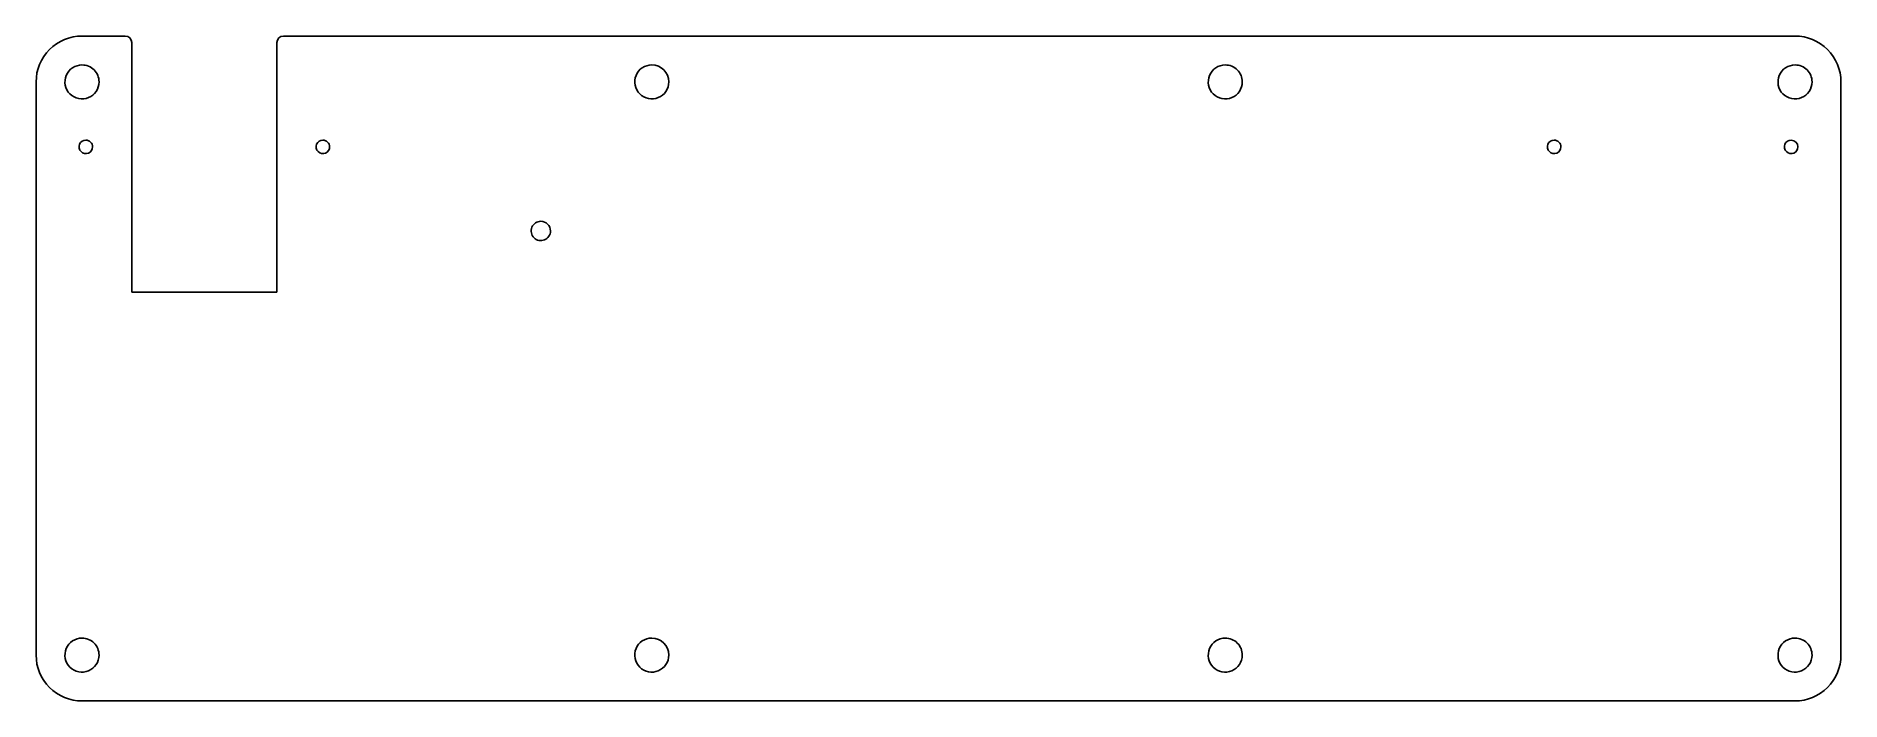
# Model space of a CAD drawing. Extents: x 0 to 281, y -103 to 1.
import ezdxf

# ---------------------------------------------------------------- set-up
doc = ezdxf.new("R2010")
doc.units = 0
doc.layers.get('0').update_dxf_attribs({"linetype": 'CONTINUOUS'})

msp = doc.modelspace()

# ---------------------------------------------------------------- linework, layer by layer
at = {"color": 7}
for points in [[(13.9065, 0.972007), (7.16788, 0.969467)], [(38.52672, 0.972007), (273.86788, 0.969467)], [(14.90726, -0.028753), (14.90726, -38.916153)], [(37.5285, -38.916153), (37.52596, -0.028753)], [(0.02286, -95.469253), (0.02286, -6.173013)], [(281.01036, -95.469253), (281.01036, -6.173013)], [(14.90726, -38.916153), (37.5285, -38.916153)], [(273.86788, -102.614273), (7.16788, -102.614273)]]:
    msp.add_lwpolyline(points, dxfattribs=at)
for points in [[(7.168769, -3.524606)], [(95.870268, -3.524606)], [(185.16727, -3.524606)], [(273.86788, -3.524606)], [(7.764069, -15.244938)], [(44.67352, -15.244938)], [(236.364272, -15.24494)], [(273.27352, -15.244938)], [(78.60665, -27.891915)], [(7.168769, -92.821531)], [(95.870268, -92.821531)], [(185.16727, -92.821531)], [(273.86788, -92.821531)]]:
    msp.add_lwpolyline(points, close=True, dxfattribs=at)
for points in [[(7.168769, 0.969145), (5.274124, 0.96915), (3.457078, 0.216508), (2.11736, -1.123207)], [(14.907717, -0.030135), (14.907717, 0.52215), (14.460003, 0.969865), (13.907719, 0.969866)], [(38.527736, 0.969866), (37.975452, 0.969865), (37.527738, 0.52215), (37.527738, -0.030135)], [(278.920098, -1.122765), (277.58011, 0.216987), (275.762742, 0.969482), (273.86788, 0.969145)], [(2.11736, -1.123207), (0.777643, -2.462923), (0.024999, -4.279968), (0.025001, -6.174613)], [(281.0129, -6.174613), (281.012902, -4.279751), (280.260086, -2.462516), (278.920098, -1.122765)], [(4.720481, -5.160499), (4.310311, -6.150739), (4.537034, -7.290554), (5.294931, -8.048451)], [(7.168769, -3.524606), (6.096941, -3.524606), (5.130652, -4.170259), (4.720481, -5.160499)], [(9.042607, -4.300775), (8.545634, -3.803802), (7.871595, -3.524606), (7.168769, -3.524606)], [(9.818776, -6.174613), (9.818776, -5.471787), (9.53958, -4.797748), (9.042607, -4.300775)], [(93.42198, -5.160499), (93.01181, -6.150739), (93.238533, -7.290554), (93.99643, -8.048451)], [(95.870268, -3.524606), (94.79844, -3.524606), (93.832151, -4.170259), (93.42198, -5.160499)], [(98.520275, -6.174613), (98.520275, -4.711054), (97.333827, -3.524606), (95.870268, -3.524606)], [(182.718982, -5.160499), (182.308812, -6.150739), (182.535535, -7.290554), (183.293432, -8.048451)], [(185.16727, -3.524606), (184.095442, -3.524606), (183.129153, -4.170259), (182.718982, -5.160499)], [(187.041108, -4.300775), (186.544135, -3.803802), (185.870096, -3.524606), (185.16727, -3.524606)], [(187.817277, -6.174613), (187.817277, -5.471787), (187.538081, -4.797748), (187.041108, -4.300775)], [(271.419592, -5.160499), (271.009422, -6.150739), (271.236145, -7.290554), (271.994042, -8.048451)], [(273.86788, -3.524606), (272.796052, -3.524606), (271.829763, -4.170259), (271.419592, -5.160499)], [(275.741718, -4.300775), (275.244745, -3.803802), (274.570706, -3.524606), (273.86788, -3.524606)], [(276.517887, -6.174613), (276.517887, -5.471787), (276.238691, -4.797748), (275.741718, -4.300775)], [(5.294931, -8.048451), (6.052828, -8.806348), (7.192643, -9.033071), (8.182883, -8.622901)], [(8.182883, -8.622901), (9.173123, -8.21273), (9.818776, -7.246441), (9.818776, -6.174613)], [(93.99643, -8.048451), (94.754327, -8.806348), (95.894142, -9.033071), (96.884382, -8.622901)], [(96.884382, -8.622901), (97.874622, -8.21273), (98.520275, -7.246441), (98.520275, -6.174613)], [(183.293432, -8.048451), (184.051329, -8.806348), (185.191144, -9.033071), (186.181384, -8.622901)], [(186.181384, -8.622901), (187.171624, -8.21273), (187.817277, -7.246441), (187.817277, -6.174613)], [(271.994042, -8.048451), (272.751939, -8.806348), (273.891754, -9.033071), (274.881994, -8.622901)], [(274.881994, -8.622901), (275.872234, -8.21273), (276.517887, -7.246441), (276.517887, -6.174613)], [(6.793995, -15.89312), (6.631475, -16.285479), (6.721308, -16.737103), (7.021606, -17.037401)], [(7.764069, -15.244938), (7.339383, -15.244938), (6.956515, -15.500762), (6.793995, -15.89312)], [(8.506531, -15.552476), (8.309618, -15.355562), (8.042546, -15.244938), (7.764069, -15.244938)], [(8.165887, -17.265012), (8.558245, -17.102492), (8.814069, -16.719624), (8.814069, -16.294938)], [(8.814069, -16.294938), (8.814069, -16.016461), (8.703445, -15.749389), (8.506531, -15.552476)], [(43.703446, -15.89312), (43.540926, -16.285479), (43.63076, -16.737103), (43.931058, -17.037401)], [(44.67352, -15.244938), (44.248834, -15.244938), (43.865966, -15.500762), (43.703446, -15.89312)], [(45.415982, -15.552476), (45.219069, -15.355562), (44.951997, -15.244938), (44.67352, -15.244938)], [(45.075338, -17.265012), (45.467696, -17.102492), (45.72352, -16.719624), (45.72352, -16.294938)], [(45.72352, -16.294938), (45.72352, -16.016461), (45.612896, -15.749389), (45.415982, -15.552476)], [(235.3942, -15.893121), (235.231681, -16.285479), (235.321514, -16.737102), (235.621811, -17.037399)], [(236.364272, -15.24494), (235.939587, -15.24494), (235.55672, -15.500764), (235.3942, -15.893121)], [(237.106733, -15.552478), (236.90982, -15.355565), (236.642749, -15.24494), (236.364272, -15.24494)], [(236.766089, -17.26501), (237.158446, -17.10249), (237.41427, -16.719623), (237.41427, -16.294938)], [(237.41427, -16.294938), (237.41427, -16.016461), (237.303645, -15.74939), (237.106733, -15.552478)], [(272.303446, -15.89312), (272.140926, -16.285479), (272.23076, -16.737103), (272.531058, -17.037401)], [(273.27352, -15.244938), (272.848834, -15.244938), (272.465966, -15.500762), (272.303446, -15.89312)], [(274.32352, -16.294938), (274.32352, -15.715039), (273.853419, -15.244938), (273.27352, -15.244938)], [(273.675338, -17.265012), (274.067696, -17.102492), (274.32352, -16.719624), (274.32352, -16.294938)], [(7.021606, -17.037401), (7.321904, -17.337699), (7.773528, -17.427532), (8.165887, -17.265012)], [(43.931058, -17.037401), (44.231356, -17.337699), (44.682979, -17.427532), (45.075338, -17.265012)], [(235.621811, -17.037399), (235.922109, -17.337696), (236.373731, -17.427529), (236.766089, -17.26501)], [(272.531058, -17.037401), (272.831356, -17.337699), (273.282979, -17.427532), (273.675338, -17.265012)], [(78.60665, -27.891915), (77.999957, -27.891915), (77.453003, -28.257378), (77.220831, -28.81789)], [(79.66731, -28.331255), (79.386005, -28.04995), (79.004475, -27.891915), (78.60665, -27.891915)], [(77.220831, -28.81789), (76.98866, -29.378401), (77.116993, -30.023578), (77.54599, -30.452575)], [(77.54599, -30.452575), (77.974987, -30.881572), (78.620164, -31.009905), (79.180675, -30.777734)], [(79.180675, -30.777734), (79.741186, -30.545562), (80.10665, -29.998608), (80.10665, -29.391915)], [(80.10665, -29.391915), (80.10665, -28.99409), (79.948614, -28.612559), (79.66731, -28.331255)], [(0.025001, -95.471539), (0.025001, -97.366182), (0.777646, -99.183226), (2.117363, -100.522939)], [(4.720481, -94.457425), (4.310311, -95.447665), (4.537034, -96.58748), (5.294931, -97.345377)], [(7.168769, -92.821531), (6.096941, -92.821531), (5.130652, -93.467185), (4.720481, -94.457425)], [(9.042607, -93.597701), (8.545634, -93.100728), (7.871595, -92.821531), (7.168769, -92.821531)], [(8.182883, -97.919826), (9.173123, -97.509656), (9.818776, -96.543367), (9.818776, -95.471539)], [(9.818776, -95.471539), (9.818776, -94.768713), (9.53958, -94.094673), (9.042607, -93.597701)], [(93.42198, -94.457425), (93.01181, -95.447665), (93.238533, -96.58748), (93.99643, -97.345377)], [(95.870268, -92.821531), (94.79844, -92.821531), (93.832151, -93.467185), (93.42198, -94.457425)], [(98.520275, -95.471539), (98.520275, -94.00798), (97.333827, -92.821531), (95.870268, -92.821531)], [(96.884382, -97.919826), (97.874622, -97.509656), (98.520275, -96.543367), (98.520275, -95.471539)], [(182.718982, -94.457425), (182.308812, -95.447665), (182.535535, -96.58748), (183.293432, -97.345377)], [(185.16727, -92.821531), (184.095442, -92.821531), (183.129153, -93.467185), (182.718982, -94.457425)], [(187.041108, -93.597701), (186.544135, -93.100728), (185.870096, -92.821531), (185.16727, -92.821531)], [(186.181384, -97.919826), (187.171624, -97.509656), (187.817277, -96.543367), (187.817277, -95.471539)], [(187.817277, -95.471539), (187.817277, -94.768713), (187.538081, -94.094673), (187.041108, -93.597701)], [(271.419592, -94.457425), (271.009422, -95.447665), (271.236145, -96.58748), (271.994042, -97.345377)], [(273.86788, -92.821531), (272.796052, -92.821531), (271.829763, -93.467185), (271.419592, -94.457425)], [(275.741718, -93.597701), (275.244745, -93.100728), (274.570706, -92.821531), (273.86788, -92.821531)], [(274.881994, -97.919826), (275.872234, -97.509656), (276.517887, -96.543367), (276.517887, -95.471539)], [(276.517887, -95.471539), (276.517887, -94.768713), (276.238691, -94.094673), (275.741718, -93.597701)], [(278.920095, -100.523382), (280.260083, -99.183632), (281.0129, -97.366399), (281.0129, -95.471539)], [(5.294931, -97.345377), (6.052828, -98.103274), (7.192643, -98.329997), (8.182883, -97.919826)], [(93.99643, -97.345377), (94.754327, -98.103274), (95.894142, -98.329997), (96.884382, -97.919826)], [(183.293432, -97.345377), (184.051329, -98.103274), (185.191144, -98.329997), (186.181384, -97.919826)], [(271.994042, -97.345377), (272.751939, -98.103274), (273.891754, -98.329997), (274.881994, -97.919826)], [(2.117363, -100.522939), (3.45708, -101.862653), (5.274126, -102.615294), (7.168769, -102.615289)], [(273.86788, -102.615289), (275.76274, -102.615626), (277.580107, -101.863131), (278.920095, -100.523382)]]:
    msp.add_open_spline(points, degree=3, dxfattribs=at)

doc.saveas('drawing.dxf')
